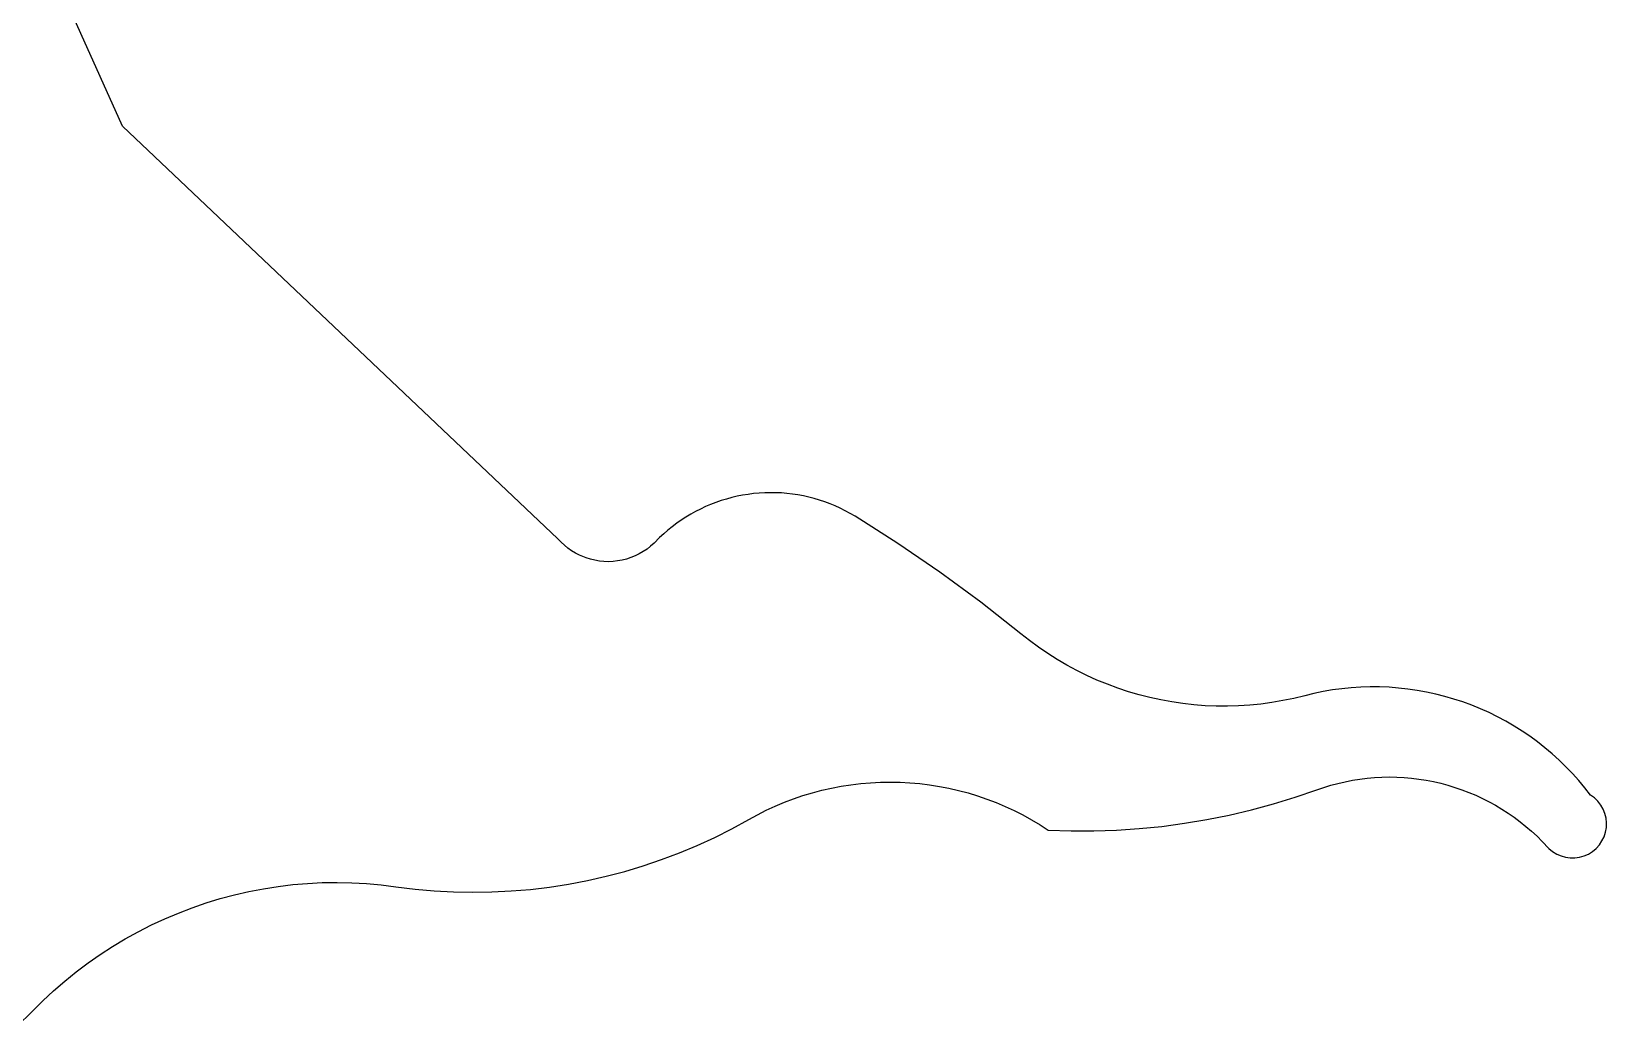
# Model space of a CAD drawing. Header units: millimetres. Extents: x 617751 to 636088, y 68402 to 77988.
# Drawn here: x 623491.7 to 623709.1, y 69753.6 to 69891 of the extents above; entities that cross this region are included whole.
import ezdxf

# ---------------------------------------------------------------- set-up
doc = ezdxf.new("R2010")
doc.units = ezdxf.units.MM
doc.header["$LTSCALE"] = 3
doc.header["$MEASUREMENT"] = 0
doc.layers.add('ALINHAMENTO PREDIAL', color=120, linetype='Continuous')

msp = doc.modelspace()

# ---------------------------------------------------------------- linework, layer by layer
at = {"layer": 'ALINHAMENTO PREDIAL'}
msp.add_lwpolyline([(623489.67, 69753.58), (623491.82, 69755.69), (623493.26, 69757.13), (623494.75, 69758.52), (623496.29, 69759.86), (623497.88, 69761.14), (623499.5, 69762.37), (623501.18, 69763.54), (623502.89, 69764.65), (623504.64, 69765.7), (623506.42, 69766.68), (623508.24, 69767.61), (623510.09, 69768.47), (623511.97, 69769.26), (623513.87, 69769.99), (623515.8, 69770.65), (623517.75, 69771.25), (623519.72, 69771.77), (623521.71, 69772.23), (623523.71, 69772.62), (623525.73, 69772.93), (623527.75, 69773.18), (623529.78, 69773.35), (623531.82, 69773.46), (623533.86, 69773.49), (623535.9, 69773.45), (623537.94, 69773.34), (623539.97, 69773.16), (623541.99, 69772.9), (623544.63, 69772.57), (623547.28, 69772.34), (623549.93, 69772.19), (623552.59, 69772.14), (623555.25, 69772.18), (623557.9, 69772.31), (623560.55, 69772.53), (623563.19, 69772.85), (623565.82, 69773.25), (623568.43, 69773.75), (623571.02, 69774.34), (623573.59, 69775.01), (623576.14, 69775.78), (623578.65, 69776.64), (623581.14, 69777.58), (623583.59, 69778.6), (623586.01, 69779.71), (623588.38, 69780.91), (623590.71, 69782.19), (623591.91, 69782.84), (623593.12, 69783.45), (623594.36, 69784.02), (623595.61, 69784.55), (623596.89, 69785.03), (623598.17, 69785.47), (623599.48, 69785.86), (623600.79, 69786.21), (623602.12, 69786.51), (623603.46, 69786.77), (623604.8, 69786.98), (623606.15, 69787.14), (623607.51, 69787.26), (623608.87, 69787.33), (623610.23, 69787.35), (623611.59, 69787.32), (623612.95, 69787.25), (623614.3, 69787.13), (623615.65, 69786.97), (623617, 69786.75), (623618.33, 69786.5), (623619.66, 69786.19), (623620.97, 69785.84), (623622.27, 69785.44), (623623.56, 69785), (623624.83, 69784.52), (623626.09, 69783.99), (623627.32, 69783.42), (623628.54, 69782.81), (623629.73, 69782.15), (623630.9, 69781.45), (623632.04, 69780.72), (623635.18, 69780.61), (623638.32, 69780.61), (623641.47, 69780.71), (623644.6, 69780.92), (623647.73, 69781.23), (623650.84, 69781.65), (623653.94, 69782.16), (623657.02, 69782.79), (623660.08, 69783.51), (623663.11, 69784.33), (623666.12, 69785.26), (623669.09, 69786.28), (623670.06, 69786.61), (623671.03, 69786.91), (623672.02, 69787.17), (623673.02, 69787.4), (623674.02, 69787.6), (623675.03, 69787.76), (623676.05, 69787.88), (623677.07, 69787.97), (623678.09, 69788.03), (623679.11, 69788.05), (623680.14, 69788.03), (623681.16, 69787.98), (623682.18, 69787.89), (623683.19, 69787.76), (623684.2, 69787.61), (623685.21, 69787.41), (623686.2, 69787.18), (623687.19, 69786.92), (623688.17, 69786.62), (623689.14, 69786.29), (623690.1, 69785.93), (623691.04, 69785.53), (623691.97, 69785.1), (623692.88, 69784.64), (623693.78, 69784.14), (623694.65, 69783.62), (623695.51, 69783.07), (623696.35, 69782.48), (623697.17, 69781.87), (623697.97, 69781.23), (623698.74, 69780.56), (623699.5, 69779.86), (623700.22, 69779.14), (623701.15, 69778.16), (623701.65, 69777.75), (623702.21, 69777.4), (623702.81, 69777.14), (623703.44, 69776.96), (623704.08, 69776.87), (623704.74, 69776.87), (623705.38, 69776.97), (623706.01, 69777.15), (623706.61, 69777.41), (623707.16, 69777.76), (623707.66, 69778.18), (623708.1, 69778.67), (623708.46, 69779.21), (623708.75, 69779.8), (623708.95, 69780.42), (623709.07, 69781.06), (623709.09, 69781.72), (623709.02, 69782.37), (623708.86, 69783), (623708.62, 69783.61), (623708.29, 69784.17), (623707.89, 69784.69), (623707.42, 69785.15), (623706.89, 69785.53), (623706.09, 69786.56), (623705.26, 69787.56), (623704.39, 69788.53), (623703.48, 69789.47), (623702.55, 69790.38), (623701.58, 69791.25), (623700.58, 69792.09), (623699.56, 69792.9), (623698.51, 69793.67), (623697.43, 69794.4), (623696.33, 69795.09), (623695.2, 69795.75), (623694.05, 69796.36), (623692.88, 69796.94), (623691.69, 69797.47), (623690.48, 69797.96), (623689.26, 69798.41), (623688.02, 69798.82), (623686.77, 69799.18), (623685.51, 69799.51), (623684.24, 69799.78), (623682.95, 69800.01), (623681.66, 69800.2), (623680.37, 69800.34), (623679.07, 69800.44), (623677.77, 69800.49), (623676.46, 69800.5), (623675.16, 69800.46), (623673.86, 69800.37), (623672.56, 69800.24), (623671.27, 69800.07), (623669.99, 69799.85), (623668.71, 69799.58), (623667.44, 69799.27), (623665.94, 69798.91), (623664.43, 69798.6), (623662.91, 69798.34), (623661.39, 69798.13), (623659.85, 69797.98), (623658.31, 69797.88), (623656.77, 69797.83), (623655.23, 69797.84), (623653.69, 69797.9), (623652.15, 69798.02), (623650.62, 69798.19), (623649.09, 69798.41), (623647.58, 69798.69), (623646.07, 69799.02), (623644.57, 69799.4), (623643.1, 69799.83), (623641.63, 69800.32), (623640.19, 69800.85), (623638.76, 69801.44), (623637.35, 69802.07), (623635.97, 69802.76), (623634.61, 69803.49), (623633.28, 69804.27), (623631.98, 69805.09), (623630.71, 69805.96), (623629.46, 69806.88), (623628.25, 69807.83), (623622.74, 69812.19), (623617.09, 69816.35), (623611.29, 69820.31), (623605.36, 69824.07), (623604.7, 69824.46), (623604.02, 69824.83), (623603.33, 69825.17), (623602.63, 69825.49), (623601.92, 69825.78), (623601.2, 69826.05), (623600.48, 69826.29), (623599.74, 69826.51), (623599, 69826.7), (623598.25, 69826.87), (623597.49, 69827.01), (623596.73, 69827.13), (623595.97, 69827.22), (623595.2, 69827.28), (623594.44, 69827.31), (623593.67, 69827.32), (623592.9, 69827.3), (623592.14, 69827.26), (623591.37, 69827.19), (623590.61, 69827.09), (623589.85, 69826.97), (623589.1, 69826.82), (623588.35, 69826.64), (623587.61, 69826.44), (623586.88, 69826.22), (623586.15, 69825.97), (623585.43, 69825.69), (623584.73, 69825.39), (623584.03, 69825.06), (623583.35, 69824.71), (623582.68, 69824.34), (623582.02, 69823.94), (623581.37, 69823.53), (623580.75, 69823.09), (623580.13, 69822.62), (623579.53, 69822.14), (623578.95, 69821.64), (623578.39, 69821.12), (623577.62, 69820.35), (623577.15, 69819.93), (623576.65, 69819.54), (623576.13, 69819.18), (623575.58, 69818.87), (623575.01, 69818.59), (623574.43, 69818.35), (623573.83, 69818.15), (623573.21, 69818), (623572.59, 69817.89), (623571.96, 69817.82), (623571.33, 69817.79), (623570.7, 69817.81), (623570.07, 69817.87), (623569.45, 69817.98), (623568.83, 69818.13), (623568.24, 69818.31), (623567.35, 69818.68), (623566.79, 69818.97), (623566.25, 69819.3), (623565.73, 69819.66), (623565.24, 69820.06), (623564.78, 69820.5), (623564.35, 69820.96), (623504.25, 69877.94), (623486.55, 69917.31)], dxfattribs=at)
msp.add_lwpolyline([(623489.67, 69753.58), (623491.82, 69755.69), (623493.26, 69757.13), (623494.75, 69758.52), (623496.29, 69759.86), (623497.88, 69761.14), (623499.5, 69762.37), (623501.18, 69763.54), (623502.89, 69764.65), (623504.64, 69765.7), (623506.42, 69766.68), (623508.24, 69767.61), (623510.09, 69768.47), (623511.97, 69769.26), (623513.87, 69769.99), (623515.8, 69770.65), (623517.75, 69771.25), (623519.72, 69771.77), (623521.71, 69772.23), (623523.71, 69772.62), (623525.73, 69772.93), (623527.75, 69773.18), (623529.78, 69773.35), (623531.82, 69773.46), (623533.86, 69773.49), (623535.9, 69773.45), (623537.94, 69773.34), (623539.97, 69773.16), (623541.99, 69772.9), (623544.63, 69772.57), (623547.28, 69772.34), (623549.93, 69772.19), (623552.59, 69772.14), (623555.25, 69772.18), (623557.9, 69772.31), (623560.55, 69772.53), (623563.19, 69772.85), (623565.82, 69773.25), (623568.43, 69773.75), (623571.02, 69774.34), (623573.59, 69775.01), (623576.14, 69775.78), (623578.65, 69776.64), (623581.14, 69777.58), (623583.59, 69778.6), (623586.01, 69779.71), (623588.38, 69780.91), (623590.71, 69782.19), (623591.91, 69782.84), (623593.12, 69783.45), (623594.36, 69784.02), (623595.61, 69784.55), (623596.89, 69785.03), (623598.17, 69785.47), (623599.48, 69785.86), (623600.79, 69786.21), (623602.12, 69786.51), (623603.46, 69786.77), (623604.8, 69786.98), (623606.15, 69787.14), (623607.51, 69787.26), (623608.87, 69787.33), (623610.23, 69787.35), (623611.59, 69787.32), (623612.95, 69787.25), (623614.3, 69787.13), (623615.65, 69786.97), (623617, 69786.75), (623618.33, 69786.5), (623619.66, 69786.19), (623620.97, 69785.84), (623622.27, 69785.44), (623623.56, 69785), (623624.83, 69784.52), (623626.09, 69783.99), (623627.32, 69783.42), (623628.54, 69782.81), (623629.73, 69782.15), (623630.9, 69781.45), (623632.04, 69780.72), (623635.18, 69780.61), (623638.32, 69780.61), (623641.47, 69780.71), (623644.6, 69780.92), (623647.73, 69781.23), (623650.84, 69781.65), (623653.94, 69782.16), (623657.02, 69782.79), (623660.08, 69783.51), (623663.11, 69784.33), (623666.12, 69785.26), (623669.09, 69786.28), (623670.06, 69786.61), (623671.03, 69786.91), (623672.02, 69787.17), (623673.02, 69787.4), (623674.02, 69787.6), (623675.03, 69787.76), (623676.05, 69787.88), (623677.07, 69787.97), (623678.09, 69788.03), (623679.11, 69788.05), (623680.14, 69788.03), (623681.16, 69787.98), (623682.18, 69787.89), (623683.19, 69787.76), (623684.2, 69787.61), (623685.21, 69787.41), (623686.2, 69787.18), (623687.19, 69786.92), (623688.17, 69786.62), (623689.14, 69786.29), (623690.1, 69785.93), (623691.04, 69785.53), (623691.97, 69785.1), (623692.88, 69784.64), (623693.78, 69784.14), (623694.65, 69783.62), (623695.51, 69783.07), (623696.35, 69782.48), (623697.17, 69781.87), (623697.97, 69781.23), (623698.74, 69780.56), (623699.5, 69779.86), (623700.22, 69779.14), (623701.15, 69778.16), (623701.65, 69777.75), (623702.21, 69777.4), (623702.81, 69777.14), (623703.44, 69776.96), (623704.08, 69776.87), (623704.74, 69776.87), (623705.38, 69776.97), (623706.01, 69777.15), (623706.61, 69777.41), (623707.16, 69777.76), (623707.66, 69778.18), (623708.1, 69778.67), (623708.46, 69779.21), (623708.75, 69779.8), (623708.95, 69780.42), (623709.07, 69781.06), (623709.09, 69781.72), (623709.02, 69782.37), (623708.86, 69783), (623708.62, 69783.61), (623708.29, 69784.17), (623707.89, 69784.69), (623707.42, 69785.15), (623706.89, 69785.53), (623706.09, 69786.56), (623705.26, 69787.56), (623704.39, 69788.53), (623703.48, 69789.47), (623702.55, 69790.38), (623701.58, 69791.25), (623700.58, 69792.09), (623699.56, 69792.9), (623698.51, 69793.67), (623697.43, 69794.4), (623696.33, 69795.09), (623695.2, 69795.75), (623694.05, 69796.36), (623692.88, 69796.94), (623691.69, 69797.47), (623690.48, 69797.96), (623689.26, 69798.41), (623688.02, 69798.82), (623686.77, 69799.18), (623685.51, 69799.51), (623684.24, 69799.78), (623682.95, 69800.01), (623681.66, 69800.2), (623680.37, 69800.34), (623679.07, 69800.44), (623677.77, 69800.49), (623676.46, 69800.5), (623675.16, 69800.46), (623673.86, 69800.37), (623672.56, 69800.24), (623671.27, 69800.07), (623669.99, 69799.85), (623668.71, 69799.58), (623667.44, 69799.27), (623665.94, 69798.91), (623664.43, 69798.6), (623662.91, 69798.34), (623661.39, 69798.13), (623659.85, 69797.98), (623658.31, 69797.88), (623656.77, 69797.83), (623655.23, 69797.84), (623653.69, 69797.9), (623652.15, 69798.02), (623650.62, 69798.19), (623649.09, 69798.41), (623647.58, 69798.69), (623646.07, 69799.02), (623644.57, 69799.4), (623643.1, 69799.83), (623641.63, 69800.32), (623640.19, 69800.85), (623638.76, 69801.44), (623637.35, 69802.07), (623635.97, 69802.76), (623634.61, 69803.49), (623633.28, 69804.27), (623631.98, 69805.09), (623630.71, 69805.96), (623629.46, 69806.88), (623628.25, 69807.83), (623622.74, 69812.19), (623617.09, 69816.35), (623611.29, 69820.31), (623605.36, 69824.07), (623604.7, 69824.46), (623604.02, 69824.83), (623603.33, 69825.17), (623602.63, 69825.49), (623601.92, 69825.78), (623601.2, 69826.05), (623600.48, 69826.29), (623599.74, 69826.51), (623599, 69826.7), (623598.25, 69826.87), (623597.49, 69827.01), (623596.73, 69827.13), (623595.97, 69827.22), (623595.2, 69827.28), (623594.44, 69827.31), (623593.67, 69827.32), (623592.9, 69827.3), (623592.14, 69827.26), (623591.37, 69827.19), (623590.61, 69827.09), (623589.85, 69826.97), (623589.1, 69826.82), (623588.35, 69826.64), (623587.61, 69826.44), (623586.88, 69826.22), (623586.15, 69825.97), (623585.43, 69825.69), (623584.73, 69825.39), (623584.03, 69825.06), (623583.35, 69824.71), (623582.68, 69824.34), (623582.02, 69823.94), (623581.37, 69823.53), (623580.75, 69823.09), (623580.13, 69822.62), (623579.53, 69822.14), (623578.95, 69821.64), (623578.39, 69821.12), (623577.62, 69820.35), (623577.15, 69819.93), (623576.65, 69819.54), (623576.13, 69819.18), (623575.58, 69818.87), (623575.01, 69818.59), (623574.43, 69818.35), (623573.83, 69818.15), (623573.21, 69818), (623572.59, 69817.89), (623571.96, 69817.82), (623571.33, 69817.79), (623570.7, 69817.81), (623570.07, 69817.87), (623569.45, 69817.98), (623568.83, 69818.13), (623568.24, 69818.31), (623567.35, 69818.68), (623566.79, 69818.97), (623566.25, 69819.3), (623565.73, 69819.66), (623565.24, 69820.06), (623564.78, 69820.5), (623564.35, 69820.96), (623504.25, 69877.94), (623486.55, 69917.31)], dxfattribs=at)
msp.add_lwpolyline([(623489.67, 69753.58), (623491.82, 69755.69), (623493.26, 69757.13), (623494.75, 69758.52), (623496.29, 69759.86), (623497.88, 69761.14), (623499.5, 69762.37), (623501.18, 69763.54), (623502.89, 69764.65), (623504.64, 69765.7), (623506.42, 69766.68), (623508.24, 69767.61), (623510.09, 69768.47), (623511.97, 69769.26), (623513.87, 69769.99), (623515.8, 69770.65), (623517.75, 69771.25), (623519.72, 69771.77), (623521.71, 69772.23), (623523.71, 69772.62), (623525.73, 69772.93), (623527.75, 69773.18), (623529.78, 69773.35), (623531.82, 69773.46), (623533.86, 69773.49), (623535.9, 69773.45), (623537.94, 69773.34), (623539.97, 69773.16), (623541.99, 69772.9), (623544.63, 69772.57), (623547.28, 69772.34), (623549.93, 69772.19), (623552.59, 69772.14), (623555.25, 69772.18), (623557.9, 69772.31), (623560.55, 69772.53), (623563.19, 69772.85), (623565.82, 69773.25), (623568.43, 69773.75), (623571.02, 69774.34), (623573.59, 69775.01), (623576.14, 69775.78), (623578.65, 69776.64), (623581.14, 69777.58), (623583.59, 69778.6), (623586.01, 69779.71), (623588.38, 69780.91), (623590.71, 69782.19), (623591.91, 69782.84), (623593.12, 69783.45), (623594.36, 69784.02), (623595.61, 69784.55), (623596.89, 69785.03), (623598.17, 69785.47), (623599.48, 69785.86), (623600.79, 69786.21), (623602.12, 69786.51), (623603.46, 69786.77), (623604.8, 69786.98), (623606.15, 69787.14), (623607.51, 69787.26), (623608.87, 69787.33), (623610.23, 69787.35), (623611.59, 69787.32), (623612.95, 69787.25), (623614.3, 69787.13), (623615.65, 69786.97), (623617, 69786.75), (623618.33, 69786.5), (623619.66, 69786.19), (623620.97, 69785.84), (623622.27, 69785.44), (623623.56, 69785), (623624.83, 69784.52), (623626.09, 69783.99), (623627.32, 69783.42), (623628.54, 69782.81), (623629.73, 69782.15), (623630.9, 69781.45), (623632.04, 69780.72), (623635.18, 69780.61), (623638.32, 69780.61), (623641.47, 69780.71), (623644.6, 69780.92), (623647.73, 69781.23), (623650.84, 69781.65), (623653.94, 69782.16), (623657.02, 69782.79), (623660.08, 69783.51), (623663.11, 69784.33), (623666.12, 69785.26), (623669.09, 69786.28), (623670.06, 69786.61), (623671.03, 69786.91), (623672.02, 69787.17), (623673.02, 69787.4), (623674.02, 69787.6), (623675.03, 69787.76), (623676.05, 69787.88), (623677.07, 69787.97), (623678.09, 69788.03), (623679.11, 69788.05), (623680.14, 69788.03), (623681.16, 69787.98), (623682.18, 69787.89), (623683.19, 69787.76), (623684.2, 69787.61), (623685.21, 69787.41), (623686.2, 69787.18), (623687.19, 69786.92), (623688.17, 69786.62), (623689.14, 69786.29), (623690.1, 69785.93), (623691.04, 69785.53), (623691.97, 69785.1), (623692.88, 69784.64), (623693.78, 69784.14), (623694.65, 69783.62), (623695.51, 69783.07), (623696.35, 69782.48), (623697.17, 69781.87), (623697.97, 69781.23), (623698.74, 69780.56), (623699.5, 69779.86), (623700.22, 69779.14), (623701.15, 69778.16), (623701.65, 69777.75), (623702.21, 69777.4), (623702.81, 69777.14), (623703.44, 69776.96), (623704.08, 69776.87), (623704.74, 69776.87), (623705.38, 69776.97), (623706.01, 69777.15), (623706.61, 69777.41), (623707.16, 69777.76), (623707.66, 69778.18), (623708.1, 69778.67), (623708.46, 69779.21), (623708.75, 69779.8), (623708.95, 69780.42), (623709.07, 69781.06), (623709.09, 69781.72), (623709.02, 69782.37), (623708.86, 69783), (623708.62, 69783.61), (623708.29, 69784.17), (623707.89, 69784.69), (623707.42, 69785.15), (623706.89, 69785.53), (623706.09, 69786.56), (623705.26, 69787.56), (623704.39, 69788.53), (623703.48, 69789.47), (623702.55, 69790.38), (623701.58, 69791.25), (623700.58, 69792.09), (623699.56, 69792.9), (623698.51, 69793.67), (623697.43, 69794.4), (623696.33, 69795.09), (623695.2, 69795.75), (623694.05, 69796.36), (623692.88, 69796.94), (623691.69, 69797.47), (623690.48, 69797.96), (623689.26, 69798.41), (623688.02, 69798.82), (623686.77, 69799.18), (623685.51, 69799.51), (623684.24, 69799.78), (623682.95, 69800.01), (623681.66, 69800.2), (623680.37, 69800.34), (623679.07, 69800.44), (623677.77, 69800.49), (623676.46, 69800.5), (623675.16, 69800.46), (623673.86, 69800.37), (623672.56, 69800.24), (623671.27, 69800.07), (623669.99, 69799.85), (623668.71, 69799.58), (623667.44, 69799.27), (623665.94, 69798.91), (623664.43, 69798.6), (623662.91, 69798.34), (623661.39, 69798.13), (623659.85, 69797.98), (623658.31, 69797.88), (623656.77, 69797.83), (623655.23, 69797.84), (623653.69, 69797.9), (623652.15, 69798.02), (623650.62, 69798.19), (623649.09, 69798.41), (623647.58, 69798.69), (623646.07, 69799.02), (623644.57, 69799.4), (623643.1, 69799.83), (623641.63, 69800.32), (623640.19, 69800.85), (623638.76, 69801.44), (623637.35, 69802.07), (623635.97, 69802.76), (623634.61, 69803.49), (623633.28, 69804.27), (623631.98, 69805.09), (623630.71, 69805.96), (623629.46, 69806.88), (623628.25, 69807.83), (623622.74, 69812.19), (623617.09, 69816.35), (623611.29, 69820.31), (623605.36, 69824.07), (623604.7, 69824.46), (623604.02, 69824.83), (623603.33, 69825.17), (623602.63, 69825.49), (623601.92, 69825.78), (623601.2, 69826.05), (623600.48, 69826.29), (623599.74, 69826.51), (623599, 69826.7), (623598.25, 69826.87), (623597.49, 69827.01), (623596.73, 69827.13), (623595.97, 69827.22), (623595.2, 69827.28), (623594.44, 69827.31), (623593.67, 69827.32), (623592.9, 69827.3), (623592.14, 69827.26), (623591.37, 69827.19), (623590.61, 69827.09), (623589.85, 69826.97), (623589.1, 69826.82), (623588.35, 69826.64), (623587.61, 69826.44), (623586.88, 69826.22), (623586.15, 69825.97), (623585.43, 69825.69), (623584.73, 69825.39), (623584.03, 69825.06), (623583.35, 69824.71), (623582.68, 69824.34), (623582.02, 69823.94), (623581.37, 69823.53), (623580.75, 69823.09), (623580.13, 69822.62), (623579.53, 69822.14), (623578.95, 69821.64), (623578.39, 69821.12), (623577.62, 69820.35), (623577.15, 69819.93), (623576.65, 69819.54), (623576.13, 69819.18), (623575.58, 69818.87), (623575.01, 69818.59), (623574.43, 69818.35), (623573.83, 69818.15), (623573.21, 69818), (623572.59, 69817.89), (623571.96, 69817.82), (623571.33, 69817.79), (623570.7, 69817.81), (623570.07, 69817.87), (623569.45, 69817.98), (623568.83, 69818.13), (623568.24, 69818.31), (623567.35, 69818.68), (623566.79, 69818.97), (623566.25, 69819.3), (623565.73, 69819.66), (623565.24, 69820.06), (623564.78, 69820.5), (623564.35, 69820.96), (623504.25, 69877.94), (623486.55, 69917.31)], dxfattribs=at)
msp.add_lwpolyline([(623489.67, 69753.58), (623491.82, 69755.69), (623493.26, 69757.13), (623494.75, 69758.52), (623496.29, 69759.86), (623497.88, 69761.14), (623499.5, 69762.37), (623501.18, 69763.54), (623502.89, 69764.65), (623504.64, 69765.7), (623506.42, 69766.68), (623508.24, 69767.61), (623510.09, 69768.47), (623511.97, 69769.26), (623513.87, 69769.99), (623515.8, 69770.65), (623517.75, 69771.25), (623519.72, 69771.77), (623521.71, 69772.23), (623523.71, 69772.62), (623525.73, 69772.93), (623527.75, 69773.18), (623529.78, 69773.35), (623531.82, 69773.46), (623533.86, 69773.49), (623535.9, 69773.45), (623537.94, 69773.34), (623539.97, 69773.16), (623541.99, 69772.9), (623544.63, 69772.57), (623547.28, 69772.34), (623549.93, 69772.19), (623552.59, 69772.14), (623555.25, 69772.18), (623557.9, 69772.31), (623560.55, 69772.53), (623563.19, 69772.85), (623565.82, 69773.25), (623568.43, 69773.75), (623571.02, 69774.34), (623573.59, 69775.01), (623576.14, 69775.78), (623578.65, 69776.64), (623581.14, 69777.58), (623583.59, 69778.6), (623586.01, 69779.71), (623588.38, 69780.91), (623590.71, 69782.19), (623591.91, 69782.84), (623593.12, 69783.45), (623594.36, 69784.02), (623595.61, 69784.55), (623596.89, 69785.03), (623598.17, 69785.47), (623599.48, 69785.86), (623600.79, 69786.21), (623602.12, 69786.51), (623603.46, 69786.77), (623604.8, 69786.98), (623606.15, 69787.14), (623607.51, 69787.26), (623608.87, 69787.33), (623610.23, 69787.35), (623611.59, 69787.32), (623612.95, 69787.25), (623614.3, 69787.13), (623615.65, 69786.97), (623617, 69786.75), (623618.33, 69786.5), (623619.66, 69786.19), (623620.97, 69785.84), (623622.27, 69785.44), (623623.56, 69785), (623624.83, 69784.52), (623626.09, 69783.99), (623627.32, 69783.42), (623628.54, 69782.81), (623629.73, 69782.15), (623630.9, 69781.45), (623632.04, 69780.72), (623635.18, 69780.61), (623638.32, 69780.61), (623641.47, 69780.71), (623644.6, 69780.92), (623647.73, 69781.23), (623650.84, 69781.65), (623653.94, 69782.16), (623657.02, 69782.79), (623660.08, 69783.51), (623663.11, 69784.33), (623666.12, 69785.26), (623669.09, 69786.28), (623670.06, 69786.61), (623671.03, 69786.91), (623672.02, 69787.17), (623673.02, 69787.4), (623674.02, 69787.6), (623675.03, 69787.76), (623676.05, 69787.88), (623677.07, 69787.97), (623678.09, 69788.03), (623679.11, 69788.05), (623680.14, 69788.03), (623681.16, 69787.98), (623682.18, 69787.89), (623683.19, 69787.76), (623684.2, 69787.61), (623685.21, 69787.41), (623686.2, 69787.18), (623687.19, 69786.92), (623688.17, 69786.62), (623689.14, 69786.29), (623690.1, 69785.93), (623691.04, 69785.53), (623691.97, 69785.1), (623692.88, 69784.64), (623693.78, 69784.14), (623694.65, 69783.62), (623695.51, 69783.07), (623696.35, 69782.48), (623697.17, 69781.87), (623697.97, 69781.23), (623698.74, 69780.56), (623699.5, 69779.86), (623700.22, 69779.14), (623701.15, 69778.16), (623701.65, 69777.75), (623702.21, 69777.4), (623702.81, 69777.14), (623703.44, 69776.96), (623704.08, 69776.87), (623704.74, 69776.87), (623705.38, 69776.97), (623706.01, 69777.15), (623706.61, 69777.41), (623707.16, 69777.76), (623707.66, 69778.18), (623708.1, 69778.67), (623708.46, 69779.21), (623708.75, 69779.8), (623708.95, 69780.42), (623709.07, 69781.06), (623709.09, 69781.72), (623709.02, 69782.37), (623708.86, 69783), (623708.62, 69783.61), (623708.29, 69784.17), (623707.89, 69784.69), (623707.42, 69785.15), (623706.89, 69785.53), (623706.09, 69786.56), (623705.26, 69787.56), (623704.39, 69788.53), (623703.48, 69789.47), (623702.55, 69790.38), (623701.58, 69791.25), (623700.58, 69792.09), (623699.56, 69792.9), (623698.51, 69793.67), (623697.43, 69794.4), (623696.33, 69795.09), (623695.2, 69795.75), (623694.05, 69796.36), (623692.88, 69796.94), (623691.69, 69797.47), (623690.48, 69797.96), (623689.26, 69798.41), (623688.02, 69798.82), (623686.77, 69799.18), (623685.51, 69799.51), (623684.24, 69799.78), (623682.95, 69800.01), (623681.66, 69800.2), (623680.37, 69800.34), (623679.07, 69800.44), (623677.77, 69800.49), (623676.46, 69800.5), (623675.16, 69800.46), (623673.86, 69800.37), (623672.56, 69800.24), (623671.27, 69800.07), (623669.99, 69799.85), (623668.71, 69799.58), (623667.44, 69799.27), (623665.94, 69798.91), (623664.43, 69798.6), (623662.91, 69798.34), (623661.39, 69798.13), (623659.85, 69797.98), (623658.31, 69797.88), (623656.77, 69797.83), (623655.23, 69797.84), (623653.69, 69797.9), (623652.15, 69798.02), (623650.62, 69798.19), (623649.09, 69798.41), (623647.58, 69798.69), (623646.07, 69799.02), (623644.57, 69799.4), (623643.1, 69799.83), (623641.63, 69800.32), (623640.19, 69800.85), (623638.76, 69801.44), (623637.35, 69802.07), (623635.97, 69802.76), (623634.61, 69803.49), (623633.28, 69804.27), (623631.98, 69805.09), (623630.71, 69805.96), (623629.46, 69806.88), (623628.25, 69807.83), (623622.74, 69812.19), (623617.09, 69816.35), (623611.29, 69820.31), (623605.36, 69824.07), (623604.7, 69824.46), (623604.02, 69824.83), (623603.33, 69825.17), (623602.63, 69825.49), (623601.92, 69825.78), (623601.2, 69826.05), (623600.48, 69826.29), (623599.74, 69826.51), (623599, 69826.7), (623598.25, 69826.87), (623597.49, 69827.01), (623596.73, 69827.13), (623595.97, 69827.22), (623595.2, 69827.28), (623594.44, 69827.31), (623593.67, 69827.32), (623592.9, 69827.3), (623592.14, 69827.26), (623591.37, 69827.19), (623590.61, 69827.09), (623589.85, 69826.97), (623589.1, 69826.82), (623588.35, 69826.64), (623587.61, 69826.44), (623586.88, 69826.22), (623586.15, 69825.97), (623585.43, 69825.69), (623584.73, 69825.39), (623584.03, 69825.06), (623583.35, 69824.71), (623582.68, 69824.34), (623582.02, 69823.94), (623581.37, 69823.53), (623580.75, 69823.09), (623580.13, 69822.62), (623579.53, 69822.14), (623578.95, 69821.64), (623578.39, 69821.12), (623577.62, 69820.35), (623577.15, 69819.93), (623576.65, 69819.54), (623576.13, 69819.18), (623575.58, 69818.87), (623575.01, 69818.59), (623574.43, 69818.35), (623573.83, 69818.15), (623573.21, 69818), (623572.59, 69817.89), (623571.96, 69817.82), (623571.33, 69817.79), (623570.7, 69817.81), (623570.07, 69817.87), (623569.45, 69817.98), (623568.83, 69818.13), (623568.24, 69818.31), (623567.35, 69818.68), (623566.79, 69818.97), (623566.25, 69819.3), (623565.73, 69819.66), (623565.24, 69820.06), (623564.78, 69820.5), (623564.35, 69820.96), (623504.25, 69877.94), (623486.55, 69917.31)], dxfattribs=at)
msp.add_lwpolyline([(623489.67, 69753.58), (623491.82, 69755.69), (623493.26, 69757.13), (623494.75, 69758.52), (623496.29, 69759.86), (623497.88, 69761.14), (623499.5, 69762.37), (623501.18, 69763.54), (623502.89, 69764.65), (623504.64, 69765.7), (623506.42, 69766.68), (623508.24, 69767.61), (623510.09, 69768.47), (623511.97, 69769.26), (623513.87, 69769.99), (623515.8, 69770.65), (623517.75, 69771.25), (623519.72, 69771.77), (623521.71, 69772.23), (623523.71, 69772.62), (623525.73, 69772.93), (623527.75, 69773.18), (623529.78, 69773.35), (623531.82, 69773.46), (623533.86, 69773.49), (623535.9, 69773.45), (623537.94, 69773.34), (623539.97, 69773.16), (623541.99, 69772.9), (623544.63, 69772.57), (623547.28, 69772.34), (623549.93, 69772.19), (623552.59, 69772.14), (623555.25, 69772.18), (623557.9, 69772.31), (623560.55, 69772.53), (623563.19, 69772.85), (623565.82, 69773.25), (623568.43, 69773.75), (623571.02, 69774.34), (623573.59, 69775.01), (623576.14, 69775.78), (623578.65, 69776.64), (623581.14, 69777.58), (623583.59, 69778.6), (623586.01, 69779.71), (623588.38, 69780.91), (623590.71, 69782.19), (623591.91, 69782.84), (623593.12, 69783.45), (623594.36, 69784.02), (623595.61, 69784.55), (623596.89, 69785.03), (623598.17, 69785.47), (623599.48, 69785.86), (623600.79, 69786.21), (623602.12, 69786.51), (623603.46, 69786.77), (623604.8, 69786.98), (623606.15, 69787.14), (623607.51, 69787.26), (623608.87, 69787.33), (623610.23, 69787.35), (623611.59, 69787.32), (623612.95, 69787.25), (623614.3, 69787.13), (623615.65, 69786.97), (623617, 69786.75), (623618.33, 69786.5), (623619.66, 69786.19), (623620.97, 69785.84), (623622.27, 69785.44), (623623.56, 69785), (623624.83, 69784.52), (623626.09, 69783.99), (623627.32, 69783.42), (623628.54, 69782.81), (623629.73, 69782.15), (623630.9, 69781.45), (623632.04, 69780.72), (623635.18, 69780.61), (623638.32, 69780.61), (623641.47, 69780.71), (623644.6, 69780.92), (623647.73, 69781.23), (623650.84, 69781.65), (623653.94, 69782.16), (623657.02, 69782.79), (623660.08, 69783.51), (623663.11, 69784.33), (623666.12, 69785.26), (623669.09, 69786.28), (623670.06, 69786.61), (623671.03, 69786.91), (623672.02, 69787.17), (623673.02, 69787.4), (623674.02, 69787.6), (623675.03, 69787.76), (623676.05, 69787.88), (623677.07, 69787.97), (623678.09, 69788.03), (623679.11, 69788.05), (623680.14, 69788.03), (623681.16, 69787.98), (623682.18, 69787.89), (623683.19, 69787.76), (623684.2, 69787.61), (623685.21, 69787.41), (623686.2, 69787.18), (623687.19, 69786.92), (623688.17, 69786.62), (623689.14, 69786.29), (623690.1, 69785.93), (623691.04, 69785.53), (623691.97, 69785.1), (623692.88, 69784.64), (623693.78, 69784.14), (623694.65, 69783.62), (623695.51, 69783.07), (623696.35, 69782.48), (623697.17, 69781.87), (623697.97, 69781.23), (623698.74, 69780.56), (623699.5, 69779.86), (623700.22, 69779.14), (623701.15, 69778.16), (623701.65, 69777.75), (623702.21, 69777.4), (623702.81, 69777.14), (623703.44, 69776.96), (623704.08, 69776.87), (623704.74, 69776.87), (623705.38, 69776.97), (623706.01, 69777.15), (623706.61, 69777.41), (623707.16, 69777.76), (623707.66, 69778.18), (623708.1, 69778.67), (623708.46, 69779.21), (623708.75, 69779.8), (623708.95, 69780.42), (623709.07, 69781.06), (623709.09, 69781.72), (623709.02, 69782.37), (623708.86, 69783), (623708.62, 69783.61), (623708.29, 69784.17), (623707.89, 69784.69), (623707.42, 69785.15), (623706.89, 69785.53), (623706.09, 69786.56), (623705.26, 69787.56), (623704.39, 69788.53), (623703.48, 69789.47), (623702.55, 69790.38), (623701.58, 69791.25), (623700.58, 69792.09), (623699.56, 69792.9), (623698.51, 69793.67), (623697.43, 69794.4), (623696.33, 69795.09), (623695.2, 69795.75), (623694.05, 69796.36), (623692.88, 69796.94), (623691.69, 69797.47), (623690.48, 69797.96), (623689.26, 69798.41), (623688.02, 69798.82), (623686.77, 69799.18), (623685.51, 69799.51), (623684.24, 69799.78), (623682.95, 69800.01), (623681.66, 69800.2), (623680.37, 69800.34), (623679.07, 69800.44), (623677.77, 69800.49), (623676.46, 69800.5), (623675.16, 69800.46), (623673.86, 69800.37), (623672.56, 69800.24), (623671.27, 69800.07), (623669.99, 69799.85), (623668.71, 69799.58), (623667.44, 69799.27), (623665.94, 69798.91), (623664.43, 69798.6), (623662.91, 69798.34), (623661.39, 69798.13), (623659.85, 69797.98), (623658.31, 69797.88), (623656.77, 69797.83), (623655.23, 69797.84), (623653.69, 69797.9), (623652.15, 69798.02), (623650.62, 69798.19), (623649.09, 69798.41), (623647.58, 69798.69), (623646.07, 69799.02), (623644.57, 69799.4), (623643.1, 69799.83), (623641.63, 69800.32), (623640.19, 69800.85), (623638.76, 69801.44), (623637.35, 69802.07), (623635.97, 69802.76), (623634.61, 69803.49), (623633.28, 69804.27), (623631.98, 69805.09), (623630.71, 69805.96), (623629.46, 69806.88), (623628.25, 69807.83), (623622.74, 69812.19), (623617.09, 69816.35), (623611.29, 69820.31), (623605.36, 69824.07), (623604.7, 69824.46), (623604.02, 69824.83), (623603.33, 69825.17), (623602.63, 69825.49), (623601.92, 69825.78), (623601.2, 69826.05), (623600.48, 69826.29), (623599.74, 69826.51), (623599, 69826.7), (623598.25, 69826.87), (623597.49, 69827.01), (623596.73, 69827.13), (623595.97, 69827.22), (623595.2, 69827.28), (623594.44, 69827.31), (623593.67, 69827.32), (623592.9, 69827.3), (623592.14, 69827.26), (623591.37, 69827.19), (623590.61, 69827.09), (623589.85, 69826.97), (623589.1, 69826.82), (623588.35, 69826.64), (623587.61, 69826.44), (623586.88, 69826.22), (623586.15, 69825.97), (623585.43, 69825.69), (623584.73, 69825.39), (623584.03, 69825.06), (623583.35, 69824.71), (623582.68, 69824.34), (623582.02, 69823.94), (623581.37, 69823.53), (623580.75, 69823.09), (623580.13, 69822.62), (623579.53, 69822.14), (623578.95, 69821.64), (623578.39, 69821.12), (623577.62, 69820.35), (623577.15, 69819.93), (623576.65, 69819.54), (623576.13, 69819.18), (623575.58, 69818.87), (623575.01, 69818.59), (623574.43, 69818.35), (623573.83, 69818.15), (623573.21, 69818), (623572.59, 69817.89), (623571.96, 69817.82), (623571.33, 69817.79), (623570.7, 69817.81), (623570.07, 69817.87), (623569.45, 69817.98), (623568.83, 69818.13), (623568.24, 69818.31), (623567.35, 69818.68), (623566.79, 69818.97), (623566.25, 69819.3), (623565.73, 69819.66), (623565.24, 69820.06), (623564.78, 69820.5), (623564.35, 69820.96), (623504.25, 69877.94), (623486.55, 69917.31)], dxfattribs=at)
msp.add_lwpolyline([(623489.67, 69753.58), (623491.82, 69755.69), (623493.26, 69757.13), (623494.75, 69758.52), (623496.29, 69759.86), (623497.88, 69761.14), (623499.5, 69762.37), (623501.18, 69763.54), (623502.89, 69764.65), (623504.64, 69765.7), (623506.42, 69766.68), (623508.24, 69767.61), (623510.09, 69768.47), (623511.97, 69769.26), (623513.87, 69769.99), (623515.8, 69770.65), (623517.75, 69771.25), (623519.72, 69771.77), (623521.71, 69772.23), (623523.71, 69772.62), (623525.73, 69772.93), (623527.75, 69773.18), (623529.78, 69773.35), (623531.82, 69773.46), (623533.86, 69773.49), (623535.9, 69773.45), (623537.94, 69773.34), (623539.97, 69773.16), (623541.99, 69772.9), (623544.63, 69772.57), (623547.28, 69772.34), (623549.93, 69772.19), (623552.59, 69772.14), (623555.25, 69772.18), (623557.9, 69772.31), (623560.55, 69772.53), (623563.19, 69772.85), (623565.82, 69773.25), (623568.43, 69773.75), (623571.02, 69774.34), (623573.59, 69775.01), (623576.14, 69775.78), (623578.65, 69776.64), (623581.14, 69777.58), (623583.59, 69778.6), (623586.01, 69779.71), (623588.38, 69780.91), (623590.71, 69782.19), (623591.91, 69782.84), (623593.12, 69783.45), (623594.36, 69784.02), (623595.61, 69784.55), (623596.89, 69785.03), (623598.17, 69785.47), (623599.48, 69785.86), (623600.79, 69786.21), (623602.12, 69786.51), (623603.46, 69786.77), (623604.8, 69786.98), (623606.15, 69787.14), (623607.51, 69787.26), (623608.87, 69787.33), (623610.23, 69787.35), (623611.59, 69787.32), (623612.95, 69787.25), (623614.3, 69787.13), (623615.65, 69786.97), (623617, 69786.75), (623618.33, 69786.5), (623619.66, 69786.19), (623620.97, 69785.84), (623622.27, 69785.44), (623623.56, 69785), (623624.83, 69784.52), (623626.09, 69783.99), (623627.32, 69783.42), (623628.54, 69782.81), (623629.73, 69782.15), (623630.9, 69781.45), (623632.04, 69780.72), (623635.18, 69780.61), (623638.32, 69780.61), (623641.47, 69780.71), (623644.6, 69780.92), (623647.73, 69781.23), (623650.84, 69781.65), (623653.94, 69782.16), (623657.02, 69782.79), (623660.08, 69783.51), (623663.11, 69784.33), (623666.12, 69785.26), (623669.09, 69786.28), (623670.06, 69786.61), (623671.03, 69786.91), (623672.02, 69787.17), (623673.02, 69787.4), (623674.02, 69787.6), (623675.03, 69787.76), (623676.05, 69787.88), (623677.07, 69787.97), (623678.09, 69788.03), (623679.11, 69788.05), (623680.14, 69788.03), (623681.16, 69787.98), (623682.18, 69787.89), (623683.19, 69787.76), (623684.2, 69787.61), (623685.21, 69787.41), (623686.2, 69787.18), (623687.19, 69786.92), (623688.17, 69786.62), (623689.14, 69786.29), (623690.1, 69785.93), (623691.04, 69785.53), (623691.97, 69785.1), (623692.88, 69784.64), (623693.78, 69784.14), (623694.65, 69783.62), (623695.51, 69783.07), (623696.35, 69782.48), (623697.17, 69781.87), (623697.97, 69781.23), (623698.74, 69780.56), (623699.5, 69779.86), (623700.22, 69779.14), (623701.15, 69778.16), (623701.65, 69777.75), (623702.21, 69777.4), (623702.81, 69777.14), (623703.44, 69776.96), (623704.08, 69776.87), (623704.74, 69776.87), (623705.38, 69776.97), (623706.01, 69777.15), (623706.61, 69777.41), (623707.16, 69777.76), (623707.66, 69778.18), (623708.1, 69778.67), (623708.46, 69779.21), (623708.75, 69779.8), (623708.95, 69780.42), (623709.07, 69781.06), (623709.09, 69781.72), (623709.02, 69782.37), (623708.86, 69783), (623708.62, 69783.61), (623708.29, 69784.17), (623707.89, 69784.69), (623707.42, 69785.15), (623706.89, 69785.53), (623706.09, 69786.56), (623705.26, 69787.56), (623704.39, 69788.53), (623703.48, 69789.47), (623702.55, 69790.38), (623701.58, 69791.25), (623700.58, 69792.09), (623699.56, 69792.9), (623698.51, 69793.67), (623697.43, 69794.4), (623696.33, 69795.09), (623695.2, 69795.75), (623694.05, 69796.36), (623692.88, 69796.94), (623691.69, 69797.47), (623690.48, 69797.96), (623689.26, 69798.41), (623688.02, 69798.82), (623686.77, 69799.18), (623685.51, 69799.51), (623684.24, 69799.78), (623682.95, 69800.01), (623681.66, 69800.2), (623680.37, 69800.34), (623679.07, 69800.44), (623677.77, 69800.49), (623676.46, 69800.5), (623675.16, 69800.46), (623673.86, 69800.37), (623672.56, 69800.24), (623671.27, 69800.07), (623669.99, 69799.85), (623668.71, 69799.58), (623667.44, 69799.27), (623665.94, 69798.91), (623664.43, 69798.6), (623662.91, 69798.34), (623661.39, 69798.13), (623659.85, 69797.98), (623658.31, 69797.88), (623656.77, 69797.83), (623655.23, 69797.84), (623653.69, 69797.9), (623652.15, 69798.02), (623650.62, 69798.19), (623649.09, 69798.41), (623647.58, 69798.69), (623646.07, 69799.02), (623644.57, 69799.4), (623643.1, 69799.83), (623641.63, 69800.32), (623640.19, 69800.85), (623638.76, 69801.44), (623637.35, 69802.07), (623635.97, 69802.76), (623634.61, 69803.49), (623633.28, 69804.27), (623631.98, 69805.09), (623630.71, 69805.96), (623629.46, 69806.88), (623628.25, 69807.83), (623622.74, 69812.19), (623617.09, 69816.35), (623611.29, 69820.31), (623605.36, 69824.07), (623604.7, 69824.46), (623604.02, 69824.83), (623603.33, 69825.17), (623602.63, 69825.49), (623601.92, 69825.78), (623601.2, 69826.05), (623600.48, 69826.29), (623599.74, 69826.51), (623599, 69826.7), (623598.25, 69826.87), (623597.49, 69827.01), (623596.73, 69827.13), (623595.97, 69827.22), (623595.2, 69827.28), (623594.44, 69827.31), (623593.67, 69827.32), (623592.9, 69827.3), (623592.14, 69827.26), (623591.37, 69827.19), (623590.61, 69827.09), (623589.85, 69826.97), (623589.1, 69826.82), (623588.35, 69826.64), (623587.61, 69826.44), (623586.88, 69826.22), (623586.15, 69825.97), (623585.43, 69825.69), (623584.73, 69825.39), (623584.03, 69825.06), (623583.35, 69824.71), (623582.68, 69824.34), (623582.02, 69823.94), (623581.37, 69823.53), (623580.75, 69823.09), (623580.13, 69822.62), (623579.53, 69822.14), (623578.95, 69821.64), (623578.39, 69821.12), (623577.62, 69820.35), (623577.15, 69819.93), (623576.65, 69819.54), (623576.13, 69819.18), (623575.58, 69818.87), (623575.01, 69818.59), (623574.43, 69818.35), (623573.83, 69818.15), (623573.21, 69818), (623572.59, 69817.89), (623571.96, 69817.82), (623571.33, 69817.79), (623570.7, 69817.81), (623570.07, 69817.87), (623569.45, 69817.98), (623568.83, 69818.13), (623568.24, 69818.31), (623567.35, 69818.68), (623566.79, 69818.97), (623566.25, 69819.3), (623565.73, 69819.66), (623565.24, 69820.06), (623564.78, 69820.5), (623564.35, 69820.96), (623504.25, 69877.94), (623486.55, 69917.31)], dxfattribs=at)
msp.add_lwpolyline([(623489.67, 69753.58), (623491.82, 69755.69), (623493.26, 69757.13), (623494.75, 69758.52), (623496.29, 69759.86), (623497.88, 69761.14), (623499.5, 69762.37), (623501.18, 69763.54), (623502.89, 69764.65), (623504.64, 69765.7), (623506.42, 69766.68), (623508.24, 69767.61), (623510.09, 69768.47), (623511.97, 69769.26), (623513.87, 69769.99), (623515.8, 69770.65), (623517.75, 69771.25), (623519.72, 69771.77), (623521.71, 69772.23), (623523.71, 69772.62), (623525.73, 69772.93), (623527.75, 69773.18), (623529.78, 69773.35), (623531.82, 69773.46), (623533.86, 69773.49), (623535.9, 69773.45), (623537.94, 69773.34), (623539.97, 69773.16), (623541.99, 69772.9), (623544.63, 69772.57), (623547.28, 69772.34), (623549.93, 69772.19), (623552.59, 69772.14), (623555.25, 69772.18), (623557.9, 69772.31), (623560.55, 69772.53), (623563.19, 69772.85), (623565.82, 69773.25), (623568.43, 69773.75), (623571.02, 69774.34), (623573.59, 69775.01), (623576.14, 69775.78), (623578.65, 69776.64), (623581.14, 69777.58), (623583.59, 69778.6), (623586.01, 69779.71), (623588.38, 69780.91), (623590.71, 69782.19), (623591.91, 69782.84), (623593.12, 69783.45), (623594.36, 69784.02), (623595.61, 69784.55), (623596.89, 69785.03), (623598.17, 69785.47), (623599.48, 69785.86), (623600.79, 69786.21), (623602.12, 69786.51), (623603.46, 69786.77), (623604.8, 69786.98), (623606.15, 69787.14), (623607.51, 69787.26), (623608.87, 69787.33), (623610.23, 69787.35), (623611.59, 69787.32), (623612.95, 69787.25), (623614.3, 69787.13), (623615.65, 69786.97), (623617, 69786.75), (623618.33, 69786.5), (623619.66, 69786.19), (623620.97, 69785.84), (623622.27, 69785.44), (623623.56, 69785), (623624.83, 69784.52), (623626.09, 69783.99), (623627.32, 69783.42), (623628.54, 69782.81), (623629.73, 69782.15), (623630.9, 69781.45), (623632.04, 69780.72), (623635.18, 69780.61), (623638.32, 69780.61), (623641.47, 69780.71), (623644.6, 69780.92), (623647.73, 69781.23), (623650.84, 69781.65), (623653.94, 69782.16), (623657.02, 69782.79), (623660.08, 69783.51), (623663.11, 69784.33), (623666.12, 69785.26), (623669.09, 69786.28), (623670.06, 69786.61), (623671.03, 69786.91), (623672.02, 69787.17), (623673.02, 69787.4), (623674.02, 69787.6), (623675.03, 69787.76), (623676.05, 69787.88), (623677.07, 69787.97), (623678.09, 69788.03), (623679.11, 69788.05), (623680.14, 69788.03), (623681.16, 69787.98), (623682.18, 69787.89), (623683.19, 69787.76), (623684.2, 69787.61), (623685.21, 69787.41), (623686.2, 69787.18), (623687.19, 69786.92), (623688.17, 69786.62), (623689.14, 69786.29), (623690.1, 69785.93), (623691.04, 69785.53), (623691.97, 69785.1), (623692.88, 69784.64), (623693.78, 69784.14), (623694.65, 69783.62), (623695.51, 69783.07), (623696.35, 69782.48), (623697.17, 69781.87), (623697.97, 69781.23), (623698.74, 69780.56), (623699.5, 69779.86), (623700.22, 69779.14), (623701.15, 69778.16), (623701.65, 69777.75), (623702.21, 69777.4), (623702.81, 69777.14), (623703.44, 69776.96), (623704.08, 69776.87), (623704.74, 69776.87), (623705.38, 69776.97), (623706.01, 69777.15), (623706.61, 69777.41), (623707.16, 69777.76), (623707.66, 69778.18), (623708.1, 69778.67), (623708.46, 69779.21), (623708.75, 69779.8), (623708.95, 69780.42), (623709.07, 69781.06), (623709.09, 69781.72), (623709.02, 69782.37), (623708.86, 69783), (623708.62, 69783.61), (623708.29, 69784.17), (623707.89, 69784.69), (623707.42, 69785.15), (623706.89, 69785.53), (623706.09, 69786.56), (623705.26, 69787.56), (623704.39, 69788.53), (623703.48, 69789.47), (623702.55, 69790.38), (623701.58, 69791.25), (623700.58, 69792.09), (623699.56, 69792.9), (623698.51, 69793.67), (623697.43, 69794.4), (623696.33, 69795.09), (623695.2, 69795.75), (623694.05, 69796.36), (623692.88, 69796.94), (623691.69, 69797.47), (623690.48, 69797.96), (623689.26, 69798.41), (623688.02, 69798.82), (623686.77, 69799.18), (623685.51, 69799.51), (623684.24, 69799.78), (623682.95, 69800.01), (623681.66, 69800.2), (623680.37, 69800.34), (623679.07, 69800.44), (623677.77, 69800.49), (623676.46, 69800.5), (623675.16, 69800.46), (623673.86, 69800.37), (623672.56, 69800.24), (623671.27, 69800.07), (623669.99, 69799.85), (623668.71, 69799.58), (623667.44, 69799.27), (623665.94, 69798.91), (623664.43, 69798.6), (623662.91, 69798.34), (623661.39, 69798.13), (623659.85, 69797.98), (623658.31, 69797.88), (623656.77, 69797.83), (623655.23, 69797.84), (623653.69, 69797.9), (623652.15, 69798.02), (623650.62, 69798.19), (623649.09, 69798.41), (623647.58, 69798.69), (623646.07, 69799.02), (623644.57, 69799.4), (623643.1, 69799.83), (623641.63, 69800.32), (623640.19, 69800.85), (623638.76, 69801.44), (623637.35, 69802.07), (623635.97, 69802.76), (623634.61, 69803.49), (623633.28, 69804.27), (623631.98, 69805.09), (623630.71, 69805.96), (623629.46, 69806.88), (623628.25, 69807.83), (623622.74, 69812.19), (623617.09, 69816.35), (623611.29, 69820.31), (623605.36, 69824.07), (623604.7, 69824.46), (623604.02, 69824.83), (623603.33, 69825.17), (623602.63, 69825.49), (623601.92, 69825.78), (623601.2, 69826.05), (623600.48, 69826.29), (623599.74, 69826.51), (623599, 69826.7), (623598.25, 69826.87), (623597.49, 69827.01), (623596.73, 69827.13), (623595.97, 69827.22), (623595.2, 69827.28), (623594.44, 69827.31), (623593.67, 69827.32), (623592.9, 69827.3), (623592.14, 69827.26), (623591.37, 69827.19), (623590.61, 69827.09), (623589.85, 69826.97), (623589.1, 69826.82), (623588.35, 69826.64), (623587.61, 69826.44), (623586.88, 69826.22), (623586.15, 69825.97), (623585.43, 69825.69), (623584.73, 69825.39), (623584.03, 69825.06), (623583.35, 69824.71), (623582.68, 69824.34), (623582.02, 69823.94), (623581.37, 69823.53), (623580.75, 69823.09), (623580.13, 69822.62), (623579.53, 69822.14), (623578.95, 69821.64), (623578.39, 69821.12), (623577.62, 69820.35), (623577.15, 69819.93), (623576.65, 69819.54), (623576.13, 69819.18), (623575.58, 69818.87), (623575.01, 69818.59), (623574.43, 69818.35), (623573.83, 69818.15), (623573.21, 69818), (623572.59, 69817.89), (623571.96, 69817.82), (623571.33, 69817.79), (623570.7, 69817.81), (623570.07, 69817.87), (623569.45, 69817.98), (623568.83, 69818.13), (623568.24, 69818.31), (623567.35, 69818.68), (623566.79, 69818.97), (623566.25, 69819.3), (623565.73, 69819.66), (623565.24, 69820.06), (623564.78, 69820.5), (623564.35, 69820.96), (623504.25, 69877.94), (623486.55, 69917.31)], dxfattribs=at)
msp.add_lwpolyline([(623489.67, 69753.58), (623491.82, 69755.69), (623493.26, 69757.13), (623494.75, 69758.52), (623496.29, 69759.86), (623497.88, 69761.14), (623499.5, 69762.37), (623501.18, 69763.54), (623502.89, 69764.65), (623504.64, 69765.7), (623506.42, 69766.68), (623508.24, 69767.61), (623510.09, 69768.47), (623511.97, 69769.26), (623513.87, 69769.99), (623515.8, 69770.65), (623517.75, 69771.25), (623519.72, 69771.77), (623521.71, 69772.23), (623523.71, 69772.62), (623525.73, 69772.93), (623527.75, 69773.18), (623529.78, 69773.35), (623531.82, 69773.46), (623533.86, 69773.49), (623535.9, 69773.45), (623537.94, 69773.34), (623539.97, 69773.16), (623541.99, 69772.9), (623544.63, 69772.57), (623547.28, 69772.34), (623549.93, 69772.19), (623552.59, 69772.14), (623555.25, 69772.18), (623557.9, 69772.31), (623560.55, 69772.53), (623563.19, 69772.85), (623565.82, 69773.25), (623568.43, 69773.75), (623571.02, 69774.34), (623573.59, 69775.01), (623576.14, 69775.78), (623578.65, 69776.64), (623581.14, 69777.58), (623583.59, 69778.6), (623586.01, 69779.71), (623588.38, 69780.91), (623590.71, 69782.19), (623591.91, 69782.84), (623593.12, 69783.45), (623594.36, 69784.02), (623595.61, 69784.55), (623596.89, 69785.03), (623598.17, 69785.47), (623599.48, 69785.86), (623600.79, 69786.21), (623602.12, 69786.51), (623603.46, 69786.77), (623604.8, 69786.98), (623606.15, 69787.14), (623607.51, 69787.26), (623608.87, 69787.33), (623610.23, 69787.35), (623611.59, 69787.32), (623612.95, 69787.25), (623614.3, 69787.13), (623615.65, 69786.97), (623617, 69786.75), (623618.33, 69786.5), (623619.66, 69786.19), (623620.97, 69785.84), (623622.27, 69785.44), (623623.56, 69785), (623624.83, 69784.52), (623626.09, 69783.99), (623627.32, 69783.42), (623628.54, 69782.81), (623629.73, 69782.15), (623630.9, 69781.45), (623632.04, 69780.72), (623635.18, 69780.61), (623638.32, 69780.61), (623641.47, 69780.71), (623644.6, 69780.92), (623647.73, 69781.23), (623650.84, 69781.65), (623653.94, 69782.16), (623657.02, 69782.79), (623660.08, 69783.51), (623663.11, 69784.33), (623666.12, 69785.26), (623669.09, 69786.28), (623670.06, 69786.61), (623671.03, 69786.91), (623672.02, 69787.17), (623673.02, 69787.4), (623674.02, 69787.6), (623675.03, 69787.76), (623676.05, 69787.88), (623677.07, 69787.97), (623678.09, 69788.03), (623679.11, 69788.05), (623680.14, 69788.03), (623681.16, 69787.98), (623682.18, 69787.89), (623683.19, 69787.76), (623684.2, 69787.61), (623685.21, 69787.41), (623686.2, 69787.18), (623687.19, 69786.92), (623688.17, 69786.62), (623689.14, 69786.29), (623690.1, 69785.93), (623691.04, 69785.53), (623691.97, 69785.1), (623692.88, 69784.64), (623693.78, 69784.14), (623694.65, 69783.62), (623695.51, 69783.07), (623696.35, 69782.48), (623697.17, 69781.87), (623697.97, 69781.23), (623698.74, 69780.56), (623699.5, 69779.86), (623700.22, 69779.14), (623701.15, 69778.16), (623701.65, 69777.75), (623702.21, 69777.4), (623702.81, 69777.14), (623703.44, 69776.96), (623704.08, 69776.87), (623704.74, 69776.87), (623705.38, 69776.97), (623706.01, 69777.15), (623706.61, 69777.41), (623707.16, 69777.76), (623707.66, 69778.18), (623708.1, 69778.67), (623708.46, 69779.21), (623708.75, 69779.8), (623708.95, 69780.42), (623709.07, 69781.06), (623709.09, 69781.72), (623709.02, 69782.37), (623708.86, 69783), (623708.62, 69783.61), (623708.29, 69784.17), (623707.89, 69784.69), (623707.42, 69785.15), (623706.89, 69785.53), (623706.09, 69786.56), (623705.26, 69787.56), (623704.39, 69788.53), (623703.48, 69789.47), (623702.55, 69790.38), (623701.58, 69791.25), (623700.58, 69792.09), (623699.56, 69792.9), (623698.51, 69793.67), (623697.43, 69794.4), (623696.33, 69795.09), (623695.2, 69795.75), (623694.05, 69796.36), (623692.88, 69796.94), (623691.69, 69797.47), (623690.48, 69797.96), (623689.26, 69798.41), (623688.02, 69798.82), (623686.77, 69799.18), (623685.51, 69799.51), (623684.24, 69799.78), (623682.95, 69800.01), (623681.66, 69800.2), (623680.37, 69800.34), (623679.07, 69800.44), (623677.77, 69800.49), (623676.46, 69800.5), (623675.16, 69800.46), (623673.86, 69800.37), (623672.56, 69800.24), (623671.27, 69800.07), (623669.99, 69799.85), (623668.71, 69799.58), (623667.44, 69799.27), (623665.94, 69798.91), (623664.43, 69798.6), (623662.91, 69798.34), (623661.39, 69798.13), (623659.85, 69797.98), (623658.31, 69797.88), (623656.77, 69797.83), (623655.23, 69797.84), (623653.69, 69797.9), (623652.15, 69798.02), (623650.62, 69798.19), (623649.09, 69798.41), (623647.58, 69798.69), (623646.07, 69799.02), (623644.57, 69799.4), (623643.1, 69799.83), (623641.63, 69800.32), (623640.19, 69800.85), (623638.76, 69801.44), (623637.35, 69802.07), (623635.97, 69802.76), (623634.61, 69803.49), (623633.28, 69804.27), (623631.98, 69805.09), (623630.71, 69805.96), (623629.46, 69806.88), (623628.25, 69807.83), (623622.74, 69812.19), (623617.09, 69816.35), (623611.29, 69820.31), (623605.36, 69824.07), (623604.7, 69824.46), (623604.02, 69824.83), (623603.33, 69825.17), (623602.63, 69825.49), (623601.92, 69825.78), (623601.2, 69826.05), (623600.48, 69826.29), (623599.74, 69826.51), (623599, 69826.7), (623598.25, 69826.87), (623597.49, 69827.01), (623596.73, 69827.13), (623595.97, 69827.22), (623595.2, 69827.28), (623594.44, 69827.31), (623593.67, 69827.32), (623592.9, 69827.3), (623592.14, 69827.26), (623591.37, 69827.19), (623590.61, 69827.09), (623589.85, 69826.97), (623589.1, 69826.82), (623588.35, 69826.64), (623587.61, 69826.44), (623586.88, 69826.22), (623586.15, 69825.97), (623585.43, 69825.69), (623584.73, 69825.39), (623584.03, 69825.06), (623583.35, 69824.71), (623582.68, 69824.34), (623582.02, 69823.94), (623581.37, 69823.53), (623580.75, 69823.09), (623580.13, 69822.62), (623579.53, 69822.14), (623578.95, 69821.64), (623578.39, 69821.12), (623577.62, 69820.35), (623577.15, 69819.93), (623576.65, 69819.54), (623576.13, 69819.18), (623575.58, 69818.87), (623575.01, 69818.59), (623574.43, 69818.35), (623573.83, 69818.15), (623573.21, 69818), (623572.59, 69817.89), (623571.96, 69817.82), (623571.33, 69817.79), (623570.7, 69817.81), (623570.07, 69817.87), (623569.45, 69817.98), (623568.83, 69818.13), (623568.24, 69818.31), (623567.35, 69818.68), (623566.79, 69818.97), (623566.25, 69819.3), (623565.73, 69819.66), (623565.24, 69820.06), (623564.78, 69820.5), (623564.35, 69820.96), (623504.25, 69877.94), (623486.55, 69917.31)], dxfattribs=at)

doc.saveas('drawing.dxf')
